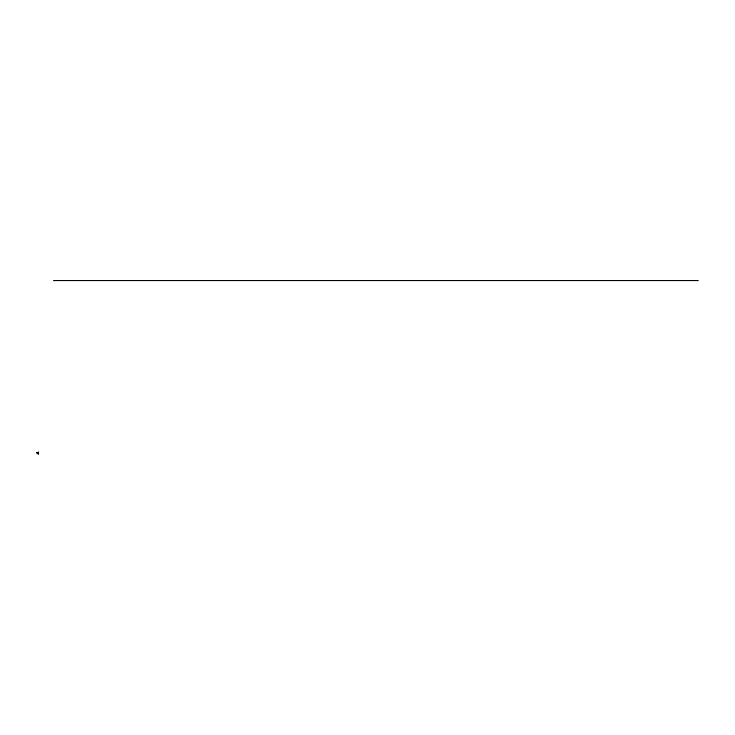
<?xml version="1.0" encoding="UTF-8"?>
<svg xmlns="http://www.w3.org/2000/svg" width="735" height="735" viewBox="0 0 735 735"><rect width="100%" height="100%" fill="white"/><g stroke="black" fill="none" stroke-linecap="round" stroke-linejoin="round"><path stroke-width="1.1" d="M53.517 280.55L698.25 280.55M37.494 453.33L36.897 452.613L37.467 452.466L36.75 452.466L37.494 452.962L37.099 453.33M38.312 451.97L38.312 454.45M38.082 452.53L37.641 453.045L38.082 452.53"/></g></svg>
